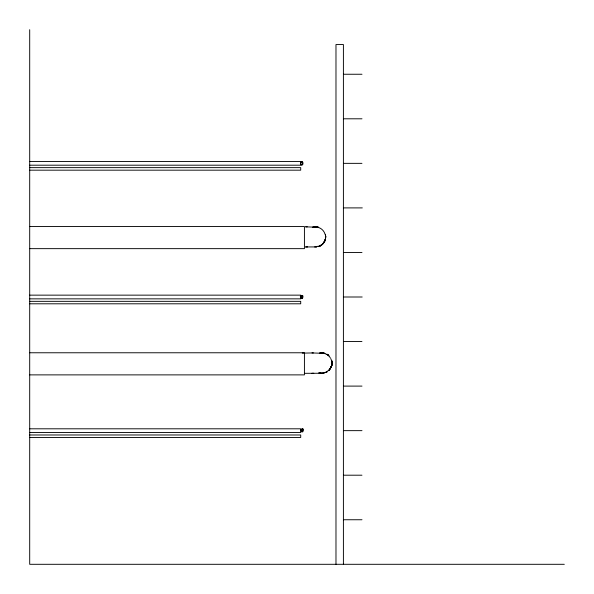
<?xml version="1.0" encoding="UTF-8"?>
<svg xmlns="http://www.w3.org/2000/svg" width="594" height="594" viewBox="0 0 594 594"><rect width="100%" height="100%" fill="white"/><g stroke="black" fill="none" stroke-linecap="round" stroke-linejoin="round"><path stroke-width="0.89" d="M329.239 370.159L331.816 365.377L331.853 360.981L331.853 365.228L329.455 369.943M331.853 365.228L331.853 360.981M300.713 296.577L300.713 297.535M325.423 239.13L325.467 234.793C326.589 239.679 323.515 245.018 318.718 246.48L322.349 244.386L324.866 240.852M331.252 367.114L328.697 370.701M301.165 162.526C303.586 159.214 303.601 167.471 301.165 164.204M329.358 369.988L331.734 365.748L331.838 361.226M329.083 370.329L331.734 365.748L331.734 360.461M302.272 353.118L313.417 352.933M322.928 373.262L326.967 371.955L322.765 373.277M326.967 371.955L321.859 373.322L319.216 372.973M318.718 246.48C323.492 244.995 326.529 239.664 325.467 234.793M314.642 226.841L312.815 227.183L318.213 227.146L313.803 226.975M313.172 227.146L317.396 226.975M319.654 353.163L324.51 353.237L320.04 353.059M313.506 227.019L314.545 226.856M319.735 353.111L323.685 353.059M312.986 227.146L317.693 227.019M320.099 353.118L323.99 353.111M305.413 246.978L307.633 246.933M313.795 373.277L304.499 373.322M343.429 74.25L361.991 74.25M343.429 118.8L361.991 118.8M29.7 161.509L300.713 161.509L300.713 165.191L29.7 165.191M343.391 163.35L361.954 163.35M29.7 167.642L300.713 167.642L300.713 170.174L29.7 170.174M343.74 207.9L362.303 207.9M29.7 226.552L304.425 226.552L304.425 248.648L29.7 248.648M305.858 226.841L318.718 227.294M314.642 246.933L316.654 246.918M305.784 246.933L316.505 246.926M343.429 252.45L361.991 252.45M29.7 295.144L300.713 295.144L300.713 298.856L29.7 298.856M343.622 297L362.184 297M29.7 301.336L300.713 301.336L300.713 303.801L29.7 303.801M343.391 341.55L361.954 341.55M29.7 352.769L304.425 352.769L304.425 374.881L29.7 374.881M311.999 352.933L325.022 353.385M311.917 373.277L320.166 373.277M343.429 386.1L361.991 386.1M29.7 428.801L300.713 428.801L300.713 432.499L29.7 432.499M343.429 430.65L361.991 430.65M29.7 434.979L300.713 434.979L300.713 437.444L29.7 437.444M343.391 475.2L361.954 475.2M343.429 519.75L361.991 519.75M564.3 564.3L29.7 564.3L29.7 29.7M305.413 226.804L307.261 226.841M320.797 373.262L318.703 372.824M327.97 354.952L326.967 354.254L329.083 355.88M343.406 564.3L343.406 44.55L335.981 44.55L335.981 564.3M318.243 246.198A9.749 9.749 0 0 1 316.565 246.51M318.035 227.361A9.749 9.749 0 0 1 325.007 234.177M329.202 369.691A9.816 9.816 0 0 1 327.235 371.332M322.386 372.854A9.816 9.816 0 0 1 320.678 372.772M324.124 353.467A9.816 9.816 0 0 1 326.529 354.351M328.631 355.821A9.816 9.816 0 0 1 330.271 357.788M330.695 358.531A9.816 9.816 0 0 1 331.348 360.113M300.423 162.919C301.841 169.973 304.128 157.893 300.423 162.919M300.326 296.592C301.752 302.829 304.009 292.144 300.326 296.592M300.965 296.606C302.391 302.843 304.648 292.159 300.965 296.606M300.75 429.87C302.175 436.115 304.425 425.43 300.75 429.87M301.388 429.885C302.814 436.122 305.064 425.438 301.388 429.885M325.69 236.887C325.705 241.342 322.512 245.485 318.213 246.629C323.448 245.27 326.752 239.479 325.341 234.281L325.69 236.887M327.866 354.841L326.967 354.254L328.697 355.509L327.866 354.841"/></g></svg>
